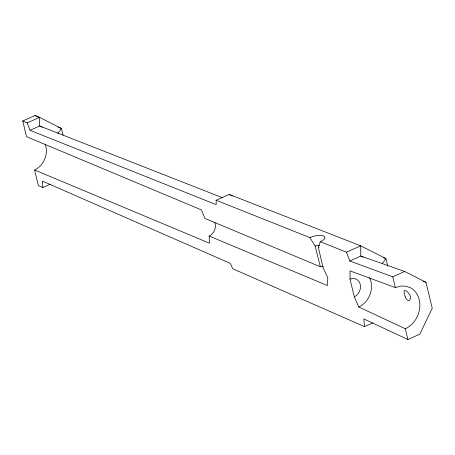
<?xml version="1.0" encoding="UTF-8"?>
<svg xmlns="http://www.w3.org/2000/svg" width="455" height="455" viewBox="0 0 455 455"><rect width="100%" height="100%" fill="white"/><g stroke="black" fill="none" stroke-linecap="round" stroke-linejoin="round"><path stroke-width="0.68" d="M405.32 328.749L358.773 307L354.291 296.819L350.026 279.188L350.031 270.879L395.367 287.611L400.423 286.115L405.473 286.121L410.171 287.628A22.795 18.888 -67.3 0 1 419.686 308.206A22.795 18.888 -67.3 0 1 405.32 328.749L407.925 339.527L419.84 334.163L432.25 308.223L425.965 282.254L404.677 271.476L360.792 256.023L349.781 260.977L346.517 252.189L320.303 241.747L318.363 247.44L323.135 267.927L327.788 277.795L327.401 285.558L209.186 236.048A9.771 8.093 -67.3 0 0 214.794 222.472M57.734 133.565L61.476 128.469L39.517 117.35L35.035 115.473L22.75 121.002L26.544 136.676L201.343 209.88L204.921 218.417L320.337 266.749A2.741 0.859 -6.6 0 1 323.044 266.448L323.431 266.499M382.154 263.718L385.954 258.622L360.667 245.819L229.155 194.404L216.136 200.263L216.193 204.653L30.036 130.312L27.232 122.878L22.75 121.002M27.232 122.878L39.517 117.35L39.676 125.978L42.139 127.224M30.036 130.312L39.676 125.978L222.734 197.811M45.079 144.047A18.45 15.294 -67.3 0 1 34.597 169.982L38.391 185.651L42.872 187.528L49.987 184.326M346.517 252.189L360.667 245.819L360.792 256.023L363.255 257.268M349.781 260.977L392.762 276.833L404.677 271.476M42.872 187.528L42.309 181.033L230.412 263.422L232.704 268.751L364.529 326.633L372.89 322.868M423.292 281.298L425.965 282.254M383.309 257.587L385.954 258.622L387.774 266.158M216.136 200.263L309.889 237.601A10.146 3.657 -14 0 1 323.499 235.895A10.146 3.657 -14 0 1 320.303 241.747M58.274 127.127L61.476 128.469L63.097 135.163M34.597 169.982L209.402 243.18L209.186 236.048M407.925 339.527L363.801 318.904L364.529 326.633M229.155 194.404L232.295 195.997M35.035 115.473L39.431 117.697M309.889 237.601L315.156 246.098L320.337 266.749M392.762 276.833L395.367 287.611M318.972 247.116A3.105 1.155 -13.6 0 1 318.363 247.44M315.156 246.098A3.105 1.155 -13.6 0 1 319.33 245.609M350.026 279.188A9.771 8.093 -67.3 0 1 360.252 284.364A9.771 8.093 -67.3 0 1 354.291 296.819M369.585 277.647A20.014 16.585 -67.3 0 1 358.773 307M405.2 296.865L404.017 291.968A5.397 2.116 57.5 0 1 407.384 291.791A5.505 2.161 57.5 0 1 410.393 296.359A5.505 2.69 72.8 0 1 409.437 300.277A5.397 2.639 72.8 0 1 405.2 296.87"/></g></svg>
